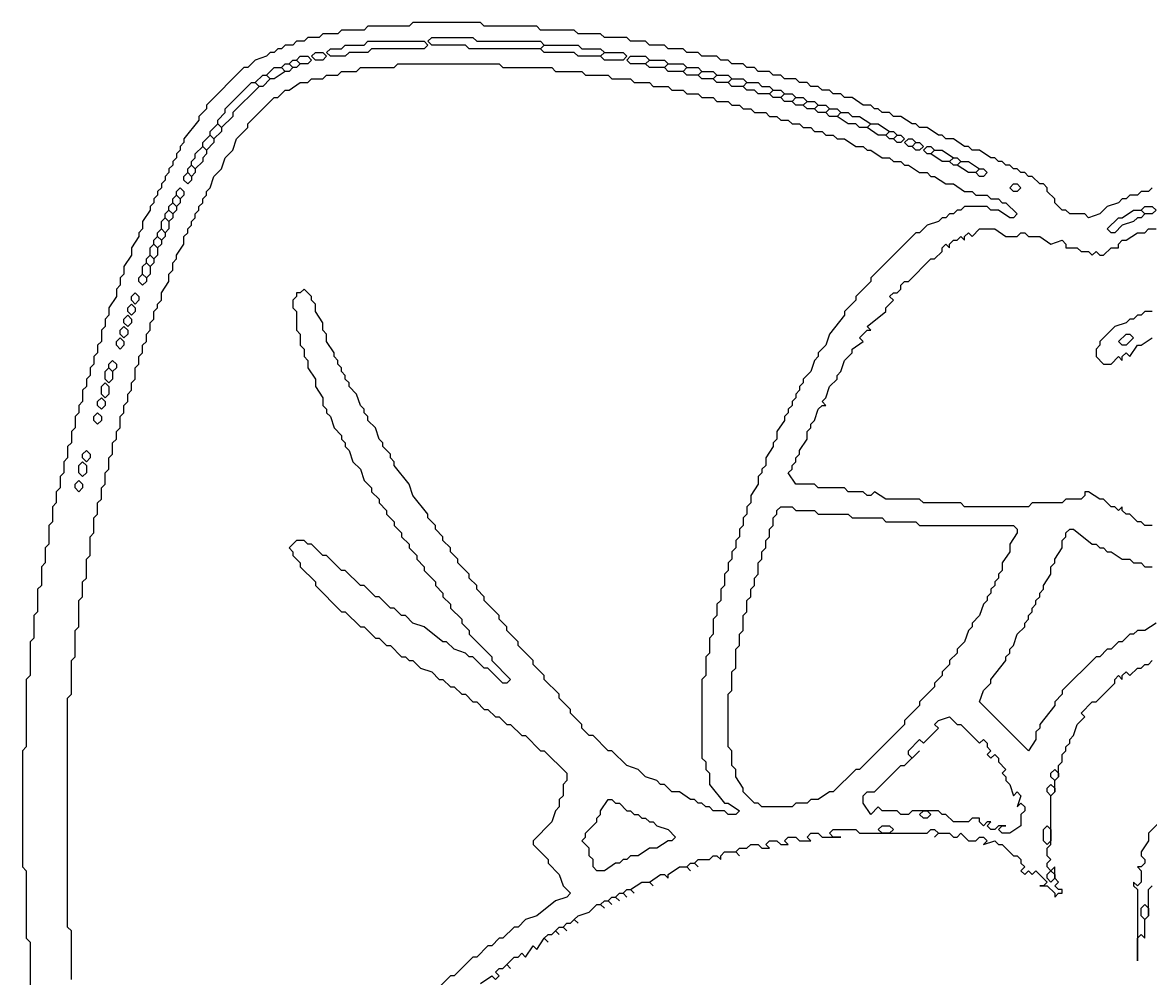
# Model space of a CAD drawing. Header units: millimetres. Extents: x 2 to 58.7, y 4.2 to 84.
# Drawn here: x 18.79 to 37, y 68.56 to 84 of the extents above; entities that cross this region are included whole.
import ezdxf

# ---------------------------------------------------------------- set-up
doc = ezdxf.new("R2010")
doc.units = ezdxf.units.MM
doc.layers.add('RAISED_METAL', color=7, linetype='Continuous')

msp = doc.modelspace()

# ---------------------------------------------------------------- linework, layer by layer
at = {"layer": 'RAISED_METAL'}
for points in [[(37.026, 81.333), (36.965, 81.273), (36.844, 81.273), (36.784, 81.212), (36.662, 81.212), (36.602, 81.152), (36.541, 81.152), (36.481, 81.091), (36.299, 81.03), (36.178, 80.909), (35.996, 80.848), (35.935, 80.909), (35.693, 80.909), (35.632, 80.97), (35.572, 80.97), (35.45, 81.091), (35.45, 81.152), (35.329, 81.273), (35.329, 81.333), (35.269, 81.394), (35.208, 81.394), (35.087, 81.515), (35.026, 81.515), (34.966, 81.576), (34.905, 81.576), (34.844, 81.636), (34.784, 81.636), (34.723, 81.697), (34.663, 81.697), (34.602, 81.758), (34.541, 81.758), (34.481, 81.818), (34.42, 81.818), (34.238, 81.939), (34.117, 81.939), (34.057, 82), (33.996, 82), (33.814, 82.121), (33.693, 82.121), (33.632, 82.182), (33.572, 82.182), (33.39, 82.303), (33.269, 82.303), (33.208, 82.364), (33.148, 82.364), (32.966, 82.485), (32.845, 82.485), (32.784, 82.545), (32.663, 82.545), (32.602, 82.606), (32.542, 82.606), (32.481, 82.667), (32.36, 82.667), (32.178, 82.788), (32.057, 82.788), (31.996, 82.848), (31.875, 82.848), (31.814, 82.909), (31.693, 82.909), (31.633, 82.97), (31.511, 82.97), (31.451, 83.03), (31.33, 83.03), (31.269, 83.091), (31.087, 83.091), (31.027, 83.152), (30.906, 83.152), (30.845, 83.212), (30.663, 83.212), (30.603, 83.273), (30.481, 83.273), (30.421, 83.333), (30.239, 83.333), (30.178, 83.394), (30.057, 83.394), (29.997, 83.455), (29.754, 83.455), (29.694, 83.515), (29.512, 83.515), (29.451, 83.576), (29.209, 83.576), (29.148, 83.636), (28.906, 83.636), (28.845, 83.697), (28.603, 83.697), (28.542, 83.758), (28.179, 83.758), (28.118, 83.818), (27.754, 83.818), (27.694, 83.879), (27.148, 83.879), (27.088, 83.939), (26.239, 83.939), (26.179, 84), (25.088, 84), (25.027, 83.939), (24.361, 83.939), (24.3, 83.879), (23.937, 83.879), (23.876, 83.818), (23.634, 83.818), (23.573, 83.758), (23.391, 83.758), (23.331, 83.697), (23.21, 83.697), (23.149, 83.636), (23.028, 83.636), (22.967, 83.576), (22.907, 83.576), (22.846, 83.515), (22.785, 83.515), (22.725, 83.455), (22.543, 83.394), (22.422, 83.273), (22.361, 83.273), (21.755, 82.667), (21.755, 82.606), (21.634, 82.485), (21.634, 82.424), (21.392, 82.121), (21.392, 82.061), (21.331, 82), (21.331, 81.939), (21.27, 81.879), (21.27, 81.818), (21.21, 81.758), (21.21, 81.697), (21.149, 81.636), (21.149, 81.576), (21.089, 81.515), (21.089, 81.455), (21.028, 81.394), (21.028, 81.333), (20.967, 81.273), (20.967, 81.212), (20.907, 81.152), (20.907, 81.091), (20.846, 81.03), (20.846, 80.97), (20.725, 80.788), (20.725, 80.667), (20.664, 80.606), (20.664, 80.545), (20.543, 80.364), (20.543, 80.242), (20.422, 80.061), (20.422, 79.939), (20.361, 79.879), (20.361, 79.758), (20.301, 79.697), (20.301, 79.576), (20.18, 79.394), (20.18, 79.273), (20.119, 79.212), (20.119, 79.091), (20.058, 79.03), (20.058, 78.848), (19.998, 78.788), (19.998, 78.667), (19.937, 78.606), (19.937, 78.485), (19.877, 78.424), (19.877, 78.303), (19.816, 78.242), (19.816, 78.121), (19.755, 78.061), (19.755, 77.879), (19.695, 77.818), (19.695, 77.697), (19.634, 77.636), (19.634, 77.455), (19.574, 77.394), (19.574, 77.212), (19.513, 77.152), (19.513, 76.97), (19.452, 76.909), (19.452, 76.727), (19.392, 76.667), (19.392, 76.485), (19.331, 76.424), (19.331, 76.242), (19.271, 76.182), (19.271, 75.939), (19.21, 75.879), (19.21, 75.576), (19.149, 75.515), (19.149, 75.273), (19.089, 75.212), (19.089, 74.909), (19.028, 74.848), (19.028, 74.485), (18.968, 74.424), (18.968, 74.061), (18.907, 74), (18.907, 73.455), (18.846, 73.394), (18.846, 72.303), (18.786, 72.242), (18.786, 70.364), (18.846, 70.303), (18.846, 69.212), (18.907, 69.152), (18.907, 68.364)], [(19.574, 68.545), (19.574, 69.333), (19.513, 69.394), (19.513, 73.091), (19.574, 73.152), (19.574, 73.697), (19.634, 73.758), (19.634, 74.182), (19.695, 74.242), (19.695, 74.667), (19.755, 74.727), (19.755, 74.97), (19.816, 75.03), (19.816, 75.333), (19.877, 75.394), (19.877, 75.697), (19.937, 75.758), (19.937, 76), (19.998, 76.061), (19.998, 76.242), (20.058, 76.303), (20.058, 76.485), (20.119, 76.545), (20.119, 76.727), (20.18, 76.788), (20.18, 76.97), (20.24, 77.03), (20.24, 77.212), (20.301, 77.273), (20.301, 77.394), (20.361, 77.455), (20.361, 77.636), (20.422, 77.697), (20.422, 77.818), (20.483, 77.879), (20.483, 78), (20.543, 78.061), (20.543, 78.182), (20.604, 78.242), (20.604, 78.424), (20.664, 78.485), (20.664, 78.606), (20.725, 78.667), (20.725, 78.788), (20.786, 78.848), (20.786, 78.97), (20.846, 79.03), (20.846, 79.152), (20.907, 79.212), (20.907, 79.333), (20.967, 79.394), (20.967, 79.455), (21.028, 79.515), (21.028, 79.636), (21.149, 79.818), (21.149, 79.939), (21.21, 80), (21.21, 80.121), (21.27, 80.182), (21.27, 80.242), (21.392, 80.424), (21.392, 80.545), (21.452, 80.606), (21.452, 80.667), (21.513, 80.727), (21.513, 80.788), (21.573, 80.848), (21.573, 80.909), (21.634, 80.97), (21.634, 81.03), (21.695, 81.091), (21.695, 81.152), (21.755, 81.212), (21.755, 81.273), (21.816, 81.333), (21.876, 81.515), (21.998, 81.636), (22.058, 81.818), (22.179, 81.939), (22.24, 82.121), (22.422, 82.303), (22.422, 82.364), (22.846, 82.788), (22.907, 82.788), (23.028, 82.909), (23.088, 82.909), (23.27, 83.03), (23.391, 83.03), (23.452, 83.091), (23.634, 83.091), (23.694, 83.152), (23.876, 83.152), (23.937, 83.212), (24.179, 83.212), (24.24, 83.273), (24.785, 83.273), (24.846, 83.333), (26.482, 83.333), (26.542, 83.273), (27.33, 83.273), (27.391, 83.212), (27.815, 83.212), (27.876, 83.152), (28.239, 83.152), (28.3, 83.091), (28.603, 83.091), (28.663, 83.03), (28.906, 83.03), (28.966, 82.97), (29.209, 82.97), (29.269, 82.909), (29.451, 82.909), (29.512, 82.848), (29.694, 82.848), (29.754, 82.788), (29.936, 82.788), (29.997, 82.727), (30.178, 82.727), (30.239, 82.667), (30.36, 82.667), (30.421, 82.606), (30.542, 82.606), (30.603, 82.545), (30.784, 82.545), (30.845, 82.485), (30.966, 82.485), (31.027, 82.424), (31.148, 82.424), (31.209, 82.364), (31.33, 82.364), (31.39, 82.303), (31.511, 82.303), (31.572, 82.242), (31.693, 82.242), (31.754, 82.182), (31.875, 82.182), (31.936, 82.121), (32.057, 82.121), (32.239, 82), (32.36, 82), (32.42, 81.939), (32.481, 81.939), (32.663, 81.818), (32.784, 81.818), (32.845, 81.758), (32.966, 81.758), (33.026, 81.697), (33.087, 81.697), (33.269, 81.576), (33.39, 81.576), (33.451, 81.515), (33.511, 81.515), (33.693, 81.394), (33.814, 81.394), (33.996, 81.273), (34.117, 81.273), (34.178, 81.212), (34.36, 81.212), (34.42, 81.152), (34.541, 81.152), (34.602, 81.091), (34.663, 81.091), (34.844, 80.909), (34.784, 80.848), (34.723, 80.848), (34.541, 80.97), (34.42, 80.97), (34.36, 81.03), (33.996, 81.03), (33.935, 80.97), (33.875, 80.97), (33.814, 80.909), (33.754, 80.909), (33.693, 80.848), (33.632, 80.848), (33.572, 80.788), (33.39, 80.727), (33.269, 80.606), (33.208, 80.606), (32.481, 79.879), (32.481, 79.818), (32.239, 79.576), (32.239, 79.515), (32.057, 79.333), (32.057, 79.273), (31.814, 78.97), (31.754, 78.788), (31.633, 78.667), (31.633, 78.606), (31.572, 78.545), (31.511, 78.364), (31.39, 78.242), (31.39, 78.182), (31.33, 78.121), (31.33, 78.061), (31.269, 78), (31.269, 77.939), (31.209, 77.879), (31.209, 77.818), (31.148, 77.758), (31.148, 77.697), (31.087, 77.636), (31.087, 77.576), (30.966, 77.394), (30.966, 77.273), (30.906, 77.212), (30.906, 77.152), (30.784, 76.97), (30.784, 76.848), (30.724, 76.788), (30.724, 76.727), (30.663, 76.667), (30.663, 76.545), (30.542, 76.364), (30.542, 76.242), (30.481, 76.182), (30.481, 76.061), (30.421, 76), (30.421, 75.879), (30.36, 75.818), (30.36, 75.697), (30.3, 75.636), (30.3, 75.515), (30.239, 75.455), (30.239, 75.333), (30.178, 75.273), (30.178, 75.152), (30.118, 75.091), (30.118, 74.909), (30.057, 74.848), (30.057, 74.667), (29.997, 74.606), (29.997, 74.424), (29.936, 74.364), (29.936, 74.121), (29.875, 74.061), (29.875, 73.818), (29.815, 73.758), (29.815, 73.455), (29.754, 73.394), (29.754, 72.121), (29.815, 72.061), (29.815, 71.939), (29.875, 71.879), (29.875, 71.697), (30.118, 71.394), (30.178, 71.394), (30.36, 71.273), (30.3, 71.212), (30.178, 71.212), (30.118, 71.273), (29.936, 71.273), (29.875, 71.333), (29.815, 71.333), (29.754, 71.394), (29.694, 71.394), (29.633, 71.455), (29.572, 71.455), (29.391, 71.576), (29.269, 71.576), (29.148, 71.697), (29.088, 71.697), (29.027, 71.758), (28.845, 71.818), (28.724, 71.939), (28.542, 72), (28.3, 72.242), (28.239, 72.242), (27.997, 72.485), (27.936, 72.485), (27.815, 72.606), (27.815, 72.667), (27.633, 72.848), (27.633, 72.909), (27.451, 73.091), (27.451, 73.152), (27.209, 73.394), (27.209, 73.455), (27.027, 73.636), (27.027, 73.697), (26.785, 73.939), (26.785, 74), (26.603, 74.182), (26.603, 74.242), (26.482, 74.364), (26.482, 74.424), (26.239, 74.667), (26.239, 74.727), (26.118, 74.848), (26.118, 74.909), (25.997, 75.03), (25.997, 75.091), (25.815, 75.273), (25.815, 75.333), (25.694, 75.455), (25.694, 75.515), (25.573, 75.636), (25.573, 75.697), (25.452, 75.818), (25.452, 75.879), (25.33, 76), (25.33, 76.061), (25.088, 76.364), (25.027, 76.545), (24.785, 76.848), (24.785, 76.909), (24.724, 76.97), (24.724, 77.03), (24.603, 77.152), (24.603, 77.212), (24.543, 77.273), (24.482, 77.455), (24.361, 77.576), (24.361, 77.636), (24.3, 77.697), (24.3, 77.758), (24.24, 77.818), (24.179, 78), (24.058, 78.121), (24.058, 78.182), (23.997, 78.242), (23.997, 78.303), (23.937, 78.364), (23.937, 78.424), (23.876, 78.485), (23.876, 78.545), (23.816, 78.606), (23.816, 78.667), (23.694, 78.848), (23.694, 78.97), (23.634, 79.03), (23.634, 79.152), (23.513, 79.333), (23.513, 79.455), (23.452, 79.515), (23.452, 79.576), (23.331, 79.697), (23.27, 79.636), (23.21, 79.636), (23.21, 79.576), (23.149, 79.515), (23.149, 79.394), (23.21, 79.333), (23.21, 79.03), (23.27, 78.97), (23.27, 78.788), (23.331, 78.727), (23.331, 78.606), (23.391, 78.545), (23.391, 78.424), (23.513, 78.242), (23.513, 78.121), (23.634, 77.939), (23.634, 77.818), (23.694, 77.758), (23.694, 77.697), (23.755, 77.636), (23.816, 77.455), (23.937, 77.333), (23.937, 77.273), (23.997, 77.212), (23.997, 77.152), (24.058, 77.091), (24.119, 76.909), (24.24, 76.788), (24.3, 76.606), (24.421, 76.485), (24.421, 76.424), (24.543, 76.303), (24.543, 76.242), (24.664, 76.121), (24.664, 76.061), (24.785, 75.939), (24.785, 75.879), (24.906, 75.758), (24.906, 75.697), (25.027, 75.576), (25.027, 75.515), (25.149, 75.394), (25.149, 75.333), (25.27, 75.212), (25.27, 75.152), (25.452, 74.97), (25.452, 74.909), (25.573, 74.788), (25.573, 74.727), (25.694, 74.606), (25.694, 74.545), (25.876, 74.364), (25.876, 74.303), (25.997, 74.182), (25.997, 74.121), (26.361, 73.758), (26.361, 73.697), (26.664, 73.394), (26.603, 73.333), (26.542, 73.333), (26.3, 73.576), (26.239, 73.576), (26.058, 73.758), (25.997, 73.758), (25.936, 73.818), (25.755, 73.879), (25.633, 74), (25.573, 74), (25.27, 74.242), (25.088, 74.303), (24.967, 74.424), (24.906, 74.424), (24.785, 74.545), (24.724, 74.545), (24.543, 74.727), (24.482, 74.727), (24.3, 74.909), (24.24, 74.909), (23.997, 75.152), (23.937, 75.152), (23.694, 75.394), (23.634, 75.394), (23.452, 75.576), (23.391, 75.576), (23.331, 75.636), (23.21, 75.636), (23.088, 75.515), (23.149, 75.455), (23.149, 75.394), (23.27, 75.273), (23.27, 75.212), (23.513, 74.97), (23.513, 74.909), (23.937, 74.485), (23.997, 74.485), (24.24, 74.242), (24.3, 74.242), (24.482, 74.061), (24.543, 74.061), (24.664, 73.939), (24.724, 73.939), (24.906, 73.758), (24.967, 73.758), (25.027, 73.697), (25.088, 73.697), (25.209, 73.576), (25.391, 73.515), (25.512, 73.394), (25.573, 73.394), (25.694, 73.273), (25.755, 73.273), (25.876, 73.152), (25.936, 73.152), (26.058, 73.03), (26.118, 73.03), (26.239, 72.909), (26.3, 72.909), (26.421, 72.788), (26.482, 72.788), (26.603, 72.667), (26.664, 72.667), (26.845, 72.485), (26.906, 72.485), (27.148, 72.242), (27.209, 72.242), (27.573, 71.879), (27.573, 71.758), (27.512, 71.697), (27.512, 71.515), (27.451, 71.455), (27.451, 71.333), (27.391, 71.273), (27.33, 71.091), (27.027, 70.788), (27.027, 70.727), (27.27, 70.485), (27.27, 70.424), (27.451, 70.242), (27.512, 70.061), (27.633, 69.939), (27.573, 69.879), (27.391, 69.818), (27.088, 69.576), (26.906, 69.515), (26.785, 69.394), (26.724, 69.394), (26.542, 69.212), (26.482, 69.212), (26.361, 69.091), (26.3, 69.091), (26.118, 68.909), (26.058, 68.909), (25.755, 68.606), (25.694, 68.606), (25.33, 68.242)], [(37.026, 75.879), (36.905, 75.879), (36.844, 75.939), (36.784, 75.939), (36.662, 76.061), (36.602, 76.061), (36.541, 76.121), (36.541, 76.182), (36.481, 76.121), (36.42, 76.182), (36.359, 76.182), (36.238, 76.303), (36.178, 76.303), (35.996, 76.424), (35.935, 76.424), (35.935, 76.364), (35.875, 76.303), (35.632, 76.303), (35.572, 76.242), (35.087, 76.242), (35.026, 76.182), (33.996, 76.182), (33.935, 76.242), (33.329, 76.242), (33.269, 76.303), (32.723, 76.303), (32.542, 76.424), (32.481, 76.364), (32.42, 76.364), (32.36, 76.424), (32.117, 76.424), (32.057, 76.485), (31.633, 76.485), (31.572, 76.545), (31.269, 76.545), (31.148, 76.727), (31.209, 76.788), (31.209, 76.848), (31.269, 76.909), (31.269, 76.97), (31.33, 77.03), (31.33, 77.091), (31.451, 77.273), (31.451, 77.394), (31.511, 77.455), (31.511, 77.515), (31.572, 77.576), (31.633, 77.758), (31.693, 77.818), (31.754, 77.818), (31.693, 77.879), (31.754, 77.939), (31.814, 78.121), (31.936, 78.242), (31.936, 78.303), (31.996, 78.364), (32.057, 78.545), (32.178, 78.667), (32.178, 78.727), (32.36, 78.848), (32.299, 78.909), (32.42, 79.03), (32.481, 79.03), (32.42, 79.091), (32.723, 79.333), (32.723, 79.394), (32.845, 79.515), (32.784, 79.576), (32.845, 79.636), (32.905, 79.636), (32.966, 79.697), (32.966, 79.758), (33.026, 79.818), (33.087, 79.818), (33.451, 80.182), (33.511, 80.182), (33.632, 80.303), (33.632, 80.364), (33.693, 80.424), (33.754, 80.364), (33.754, 80.424), (33.814, 80.485), (33.875, 80.485), (33.935, 80.545), (33.996, 80.485), (33.996, 80.545), (34.057, 80.606), (34.117, 80.545), (34.238, 80.667), (34.481, 80.667), (34.663, 80.545), (34.844, 80.545), (34.905, 80.606), (34.966, 80.606), (35.026, 80.545), (35.208, 80.545), (35.39, 80.424), (35.572, 80.485), (35.632, 80.424), (35.632, 80.364), (35.814, 80.364), (35.875, 80.303), (35.996, 80.303), (36.056, 80.242), (36.117, 80.303), (36.178, 80.242), (36.238, 80.242), (36.359, 80.364), (36.481, 80.364), (36.481, 80.424), (36.541, 80.485), (36.602, 80.485), (36.784, 80.606), (36.905, 80.606), (36.965, 80.667), (37.087, 80.667)], [(37.026, 79.333), (36.905, 79.333), (36.844, 79.273), (36.784, 79.273), (36.723, 79.212), (36.662, 79.212), (36.602, 79.152), (36.42, 79.091), (36.178, 78.848), (36.178, 78.788), (36.117, 78.727), (36.117, 78.606), (36.238, 78.485), (36.359, 78.485), (36.481, 78.606), (36.541, 78.545), (36.541, 78.606), (36.602, 78.667), (36.662, 78.606), (36.784, 78.788), (36.844, 78.788), (37.026, 78.909)], [(37.087, 74.303), (36.905, 74.182), (36.784, 74.182), (36.723, 74.121), (36.662, 74.121), (36.541, 74), (36.481, 74), (36.359, 73.879), (36.299, 73.879), (36.178, 73.758), (36.117, 73.758), (35.572, 73.212), (35.572, 73.152), (35.45, 73.03), (35.45, 72.97), (35.208, 72.667), (35.208, 72.606), (35.147, 72.545), (35.147, 72.424), (35.026, 72.242), (34.238, 73.03), (34.299, 73.212), (34.42, 73.333), (34.42, 73.394), (34.663, 73.697), (34.663, 73.758), (34.723, 73.818), (34.723, 73.879), (34.784, 73.939), (34.844, 74.121), (34.966, 74.242), (34.966, 74.303), (35.026, 74.364), (35.026, 74.424), (35.087, 74.485), (35.087, 74.545), (35.147, 74.606), (35.147, 74.667), (35.208, 74.727), (35.208, 74.788), (35.269, 74.848), (35.269, 74.909), (35.39, 75.091), (35.39, 75.212), (35.45, 75.273), (35.45, 75.333), (35.572, 75.515), (35.572, 75.636), (35.632, 75.697), (35.632, 75.758), (35.693, 75.818), (35.753, 75.818), (36.056, 75.576), (36.117, 75.576), (36.178, 75.515), (36.238, 75.515), (36.299, 75.455), (36.359, 75.455), (36.541, 75.333), (36.662, 75.333), (36.723, 75.273), (36.844, 75.273), (36.905, 75.212), (37.026, 75.212)], [(26.179, 68.485), (26.361, 68.606), (26.421, 68.545), (26.482, 68.606), (26.421, 68.667), (26.482, 68.727), (26.542, 68.727), (26.603, 68.788), (26.664, 68.727), (26.603, 68.788), (26.724, 68.909), (26.785, 68.909), (26.845, 68.97), (26.906, 68.909), (27.027, 69.091), (27.088, 69.03), (27.209, 69.212), (27.27, 69.152), (27.209, 69.212), (27.27, 69.273), (27.33, 69.273), (27.391, 69.333), (27.451, 69.273), (27.391, 69.333), (27.451, 69.394), (27.512, 69.394), (27.573, 69.333), (27.512, 69.394), (27.573, 69.455), (27.633, 69.455), (27.694, 69.515), (27.754, 69.455), (27.694, 69.515), (27.754, 69.576), (27.936, 69.636), (28.057, 69.758), (28.118, 69.758), (28.179, 69.697), (28.118, 69.758), (28.179, 69.818), (28.239, 69.818), (28.3, 69.758), (28.239, 69.818), (28.3, 69.879), (28.36, 69.879), (28.421, 69.818), (28.36, 69.879), (28.421, 69.939), (28.482, 69.939), (28.542, 69.879), (28.482, 69.939), (28.542, 70), (28.603, 70), (28.663, 69.939), (28.603, 70), (28.785, 70.121), (28.906, 70.121), (28.966, 70.061), (28.906, 70.121), (29.088, 70.242), (29.148, 70.242), (29.209, 70.182), (29.209, 70.242), (29.391, 70.364), (29.512, 70.364), (29.572, 70.303), (29.512, 70.364), (29.572, 70.424), (29.633, 70.424), (29.694, 70.364), (29.633, 70.424), (29.694, 70.485), (29.875, 70.485), (29.936, 70.545), (29.997, 70.545), (30.057, 70.485), (30.057, 70.545), (30.118, 70.606), (30.3, 70.606), (30.36, 70.545), (30.3, 70.606), (30.36, 70.667), (30.481, 70.667), (30.542, 70.727), (30.663, 70.727), (30.724, 70.667), (30.845, 70.667), (30.784, 70.727), (30.845, 70.788), (30.966, 70.788), (31.027, 70.727), (31.148, 70.727), (31.087, 70.788), (31.148, 70.848), (31.269, 70.848), (31.33, 70.788), (31.511, 70.788), (31.451, 70.848), (31.511, 70.909), (31.633, 70.909), (31.693, 70.848), (31.996, 70.848), (31.875, 70.848), (31.814, 70.909), (31.875, 70.97), (32.239, 70.97), (32.299, 70.909), (33.39, 70.909), (33.451, 70.97), (33.511, 70.97), (33.572, 70.909), (33.511, 70.848), (33.572, 70.909), (33.754, 70.909), (33.814, 70.848), (33.875, 70.848), (33.935, 70.909), (34.057, 70.788), (34.178, 70.788), (34.238, 70.848), (34.299, 70.848), (34.36, 70.788), (34.299, 70.727), (34.481, 70.788), (34.541, 70.727), (34.602, 70.727), (34.784, 70.545), (34.844, 70.545), (34.905, 70.485), (34.905, 70.424), (34.966, 70.364), (34.905, 70.303), (34.966, 70.242), (35.026, 70.303), (35.087, 70.242), (35.147, 70.303), (35.329, 70.121), (35.269, 70.061), (35.208, 70.061), (35.329, 70.061), (35.45, 69.939), (35.45, 69.879), (35.511, 69.939), (35.572, 69.939), (35.572, 70), (35.511, 70), (35.45, 70.061), (35.511, 70.121), (35.45, 70.182), (35.45, 70.364), (35.39, 70.303), (35.329, 70.364), (35.329, 70.424), (35.39, 70.485), (35.329, 70.545), (35.329, 70.667), (35.39, 70.727), (35.39, 71.515), (35.45, 71.576), (35.45, 71.758), (35.511, 71.818), (35.511, 72), (35.572, 72.061), (35.572, 72.182), (35.632, 72.242), (35.632, 72.303), (35.693, 72.364), (35.693, 72.424), (35.753, 72.485), (35.814, 72.667), (35.935, 72.788), (35.875, 72.848), (36.056, 73.03), (36.117, 73.03), (36.42, 73.333), (36.42, 73.394), (36.481, 73.455), (36.541, 73.394), (36.541, 73.455), (36.602, 73.515), (36.662, 73.455), (36.784, 73.576), (36.844, 73.576), (36.905, 73.636), (36.965, 73.636), (37.026, 73.697)], [(37.147, 71.091), (36.965, 70.909), (36.965, 70.788), (36.844, 70.606), (36.844, 70.545), (36.905, 70.485), (36.905, 70.424), (36.844, 70.364), (36.784, 70.364), (36.844, 70.303), (36.844, 70.121), (36.784, 70.061), (36.723, 70.121), (36.723, 70.061), (36.784, 70), (36.784, 68.848), (36.784, 69.212), (36.844, 69.273), (36.905, 69.212), (36.905, 69.515), (36.965, 69.576), (36.965, 70), (37.026, 70.061)]]:
    msp.add_lwpolyline(points, dxfattribs=at)
for points in [[(23.694, 83.515), (23.755, 83.576), (23.937, 83.576), (23.997, 83.636), (24.3, 83.636), (24.361, 83.697), (25.27, 83.697), (25.33, 83.636), (25.27, 83.576), (24.421, 83.576), (24.361, 83.515), (24.058, 83.515), (23.997, 83.455), (23.755, 83.455)], [(25.33, 83.697), (25.391, 83.758), (26.058, 83.758), (26.118, 83.697), (27.148, 83.697), (27.209, 83.636), (27.148, 83.576), (25.997, 83.576), (25.936, 83.636), (25.391, 83.636)], [(27.148, 83.576), (27.209, 83.636), (27.754, 83.636), (27.815, 83.576), (28.118, 83.576), (28.179, 83.515), (28.118, 83.455), (27.754, 83.455), (27.694, 83.515), (27.209, 83.515)], [(23.21, 83.394), (23.27, 83.455), (23.391, 83.455), (23.452, 83.394), (23.391, 83.333), (23.27, 83.333)], [(23.452, 83.455), (23.513, 83.515), (23.634, 83.515), (23.694, 83.455), (23.634, 83.394), (23.513, 83.394)], [(28.118, 83.455), (28.179, 83.515), (28.482, 83.515), (28.542, 83.455), (28.482, 83.394), (28.179, 83.394)], [(28.542, 83.394), (28.603, 83.455), (28.845, 83.455), (28.906, 83.394), (28.845, 83.333), (28.603, 83.333)], [(22.725, 83.152), (22.846, 83.273), (22.967, 83.273), (23.028, 83.212), (22.846, 83.091), (22.785, 83.091)], [(22.967, 83.273), (23.028, 83.333), (23.088, 83.333), (23.149, 83.273), (23.088, 83.212), (23.028, 83.212)], [(23.088, 83.333), (23.149, 83.394), (23.21, 83.394), (23.27, 83.333), (23.21, 83.273), (23.149, 83.273)], [(28.845, 83.333), (28.906, 83.394), (29.148, 83.394), (29.209, 83.333), (29.148, 83.273), (28.906, 83.273)], [(29.148, 83.273), (29.209, 83.333), (29.451, 83.333), (29.512, 83.273), (29.451, 83.212), (29.209, 83.212)], [(29.451, 83.212), (29.512, 83.273), (29.694, 83.273), (29.754, 83.212), (29.694, 83.152), (29.512, 83.152)], [(22.543, 83.03), (22.664, 83.152), (22.725, 83.152), (22.785, 83.091), (22.664, 82.97), (22.604, 82.97)], [(29.694, 83.152), (29.754, 83.212), (29.936, 83.212), (29.997, 83.152), (29.936, 83.091), (29.754, 83.091)], [(29.936, 83.091), (29.997, 83.152), (30.178, 83.152), (30.239, 83.091), (30.178, 83.03), (29.997, 83.03)], [(30.178, 83.03), (30.239, 83.091), (30.421, 83.091), (30.481, 83.03), (30.421, 82.97), (30.239, 82.97)], [(22.543, 83.03), (22.604, 82.97), (22.179, 82.545), (22.179, 82.485), (21.998, 82.303), (21.937, 82.364), (21.937, 82.424), (22.058, 82.545), (22.058, 82.606), (22.482, 83.03)], [(30.421, 82.97), (30.481, 83.03), (30.663, 83.03), (30.724, 82.97), (30.845, 82.97), (30.906, 82.909), (30.845, 82.848), (30.663, 82.848), (30.603, 82.909), (30.481, 82.909)], [(30.845, 82.848), (30.906, 82.909), (31.027, 82.909), (31.087, 82.848), (31.027, 82.788), (30.906, 82.788)], [(31.027, 82.788), (31.087, 82.848), (31.209, 82.848), (31.269, 82.788), (31.209, 82.727), (31.087, 82.727)], [(31.209, 82.727), (31.269, 82.788), (31.39, 82.788), (31.451, 82.727), (31.39, 82.667), (31.269, 82.667)], [(31.39, 82.667), (31.451, 82.727), (31.572, 82.727), (31.633, 82.667), (31.572, 82.606), (31.451, 82.606)], [(31.572, 82.606), (31.633, 82.667), (31.754, 82.667), (31.814, 82.606), (31.754, 82.545), (31.633, 82.545)], [(31.754, 82.545), (31.814, 82.606), (31.936, 82.606), (31.996, 82.545), (31.936, 82.485), (31.814, 82.485)], [(31.936, 82.485), (31.996, 82.545), (32.117, 82.545), (32.178, 82.485), (32.299, 82.485), (32.481, 82.364), (32.42, 82.303), (32.299, 82.303), (32.239, 82.364), (32.117, 82.364)], [(21.937, 82.364), (21.998, 82.303), (21.998, 82.242), (21.876, 82.121), (21.816, 82.182), (21.816, 82.242)], [(32.42, 82.303), (32.481, 82.364), (32.602, 82.364), (32.784, 82.242), (32.723, 82.182), (32.602, 82.182)], [(21.816, 82.182), (21.876, 82.121), (21.876, 82.061), (21.755, 81.939), (21.695, 82), (21.695, 82.061)], [(32.723, 82.182), (32.784, 82.242), (32.845, 82.242), (32.905, 82.182), (32.845, 82.121), (32.784, 82.121)], [(32.845, 82.121), (32.905, 82.182), (32.966, 82.182), (33.026, 82.121), (32.966, 82.061), (32.905, 82.061)], [(21.695, 82), (21.755, 81.939), (21.755, 81.879), (21.695, 81.818), (21.695, 81.758), (21.573, 81.636), (21.513, 81.697), (21.513, 81.758), (21.573, 81.818), (21.573, 81.879)], [(33.026, 82.061), (33.087, 82.121), (33.148, 82.121), (33.208, 82.061), (33.148, 82), (33.087, 82)], [(33.148, 82), (33.208, 82.061), (33.269, 82.061), (33.329, 82), (33.269, 81.939), (33.208, 81.939)], [(33.329, 81.939), (33.39, 82), (33.451, 82), (33.511, 81.939), (33.451, 81.879), (33.39, 81.879)], [(33.451, 81.879), (33.511, 81.939), (33.632, 81.939), (33.814, 81.818), (33.754, 81.758), (33.632, 81.758)], [(33.754, 81.758), (33.814, 81.818), (33.875, 81.818), (33.935, 81.758), (33.875, 81.697), (33.814, 81.697)], [(21.452, 81.636), (21.513, 81.697), (21.573, 81.636), (21.573, 81.576), (21.513, 81.515), (21.452, 81.576)], [(33.875, 81.697), (33.935, 81.758), (34.057, 81.758), (34.238, 81.636), (34.178, 81.576), (34.057, 81.576)], [(34.178, 81.576), (34.238, 81.636), (34.299, 81.636), (34.36, 81.576), (34.299, 81.515), (34.238, 81.515)], [(21.392, 81.515), (21.452, 81.576), (21.513, 81.515), (21.513, 81.455), (21.452, 81.394), (21.392, 81.455)], [(21.27, 81.273), (21.331, 81.333), (21.392, 81.273), (21.392, 81.212), (21.331, 81.152), (21.27, 81.212)], [(34.723, 81.333), (34.784, 81.394), (34.844, 81.394), (34.905, 81.333), (34.844, 81.273), (34.784, 81.273)], [(21.149, 81.03), (21.21, 81.091), (21.27, 81.03), (21.27, 80.97), (21.21, 80.909), (21.149, 80.97)], [(21.21, 81.152), (21.27, 81.212), (21.331, 81.152), (21.331, 81.091), (21.27, 81.03), (21.21, 81.091)], [(21.089, 80.909), (21.149, 80.97), (21.21, 80.909), (21.21, 80.848), (21.149, 80.788), (21.089, 80.848)], [(36.905, 80.909), (36.844, 80.848), (36.784, 80.848), (36.723, 80.788), (36.541, 80.727), (36.42, 80.606), (36.359, 80.606), (36.299, 80.667), (36.481, 80.848), (36.541, 80.848), (36.723, 80.97), (36.844, 80.97)], [(36.844, 80.97), (36.905, 81.03), (37.026, 81.03), (37.087, 80.97), (37.026, 80.909), (36.905, 80.909)], [(21.089, 80.848), (21.149, 80.788), (21.149, 80.667), (21.089, 80.606), (21.028, 80.667), (21.028, 80.788)], [(20.907, 80.485), (20.967, 80.545), (21.028, 80.485), (21.028, 80.424), (20.967, 80.364), (20.907, 80.424)], [(20.967, 80.606), (21.028, 80.667), (21.089, 80.606), (21.089, 80.545), (21.028, 80.485), (20.967, 80.545)], [(20.907, 80.424), (20.967, 80.364), (20.967, 80.242), (20.907, 80.182), (20.846, 80.242), (20.846, 80.364)], [(20.786, 80.182), (20.846, 80.242), (20.907, 80.182), (20.907, 80.121), (20.846, 80.061), (20.786, 80.121)], [(20.786, 80.121), (20.846, 80.061), (20.846, 79.939), (20.786, 79.879), (20.725, 79.939), (20.725, 80.061)], [(20.664, 79.879), (20.725, 79.939), (20.786, 79.879), (20.786, 79.818), (20.725, 79.758), (20.664, 79.818)], [(20.543, 79.576), (20.604, 79.636), (20.664, 79.576), (20.664, 79.515), (20.604, 79.455), (20.543, 79.515)], [(20.483, 79.394), (20.543, 79.455), (20.604, 79.394), (20.604, 79.333), (20.543, 79.273), (20.483, 79.333)], [(20.422, 79.212), (20.483, 79.273), (20.543, 79.212), (20.543, 79.152), (20.483, 79.091), (20.422, 79.152)], [(20.361, 79.03), (20.422, 79.091), (20.483, 79.03), (20.483, 78.97), (20.422, 78.909), (20.361, 78.97)], [(20.301, 78.848), (20.361, 78.909), (20.422, 78.848), (20.422, 78.788), (20.361, 78.727), (20.301, 78.788)], [(36.481, 78.848), (36.602, 78.97), (36.662, 78.97), (36.723, 78.909), (36.602, 78.788), (36.541, 78.788)], [(20.18, 78.485), (20.24, 78.545), (20.301, 78.485), (20.301, 78.424), (20.24, 78.364), (20.18, 78.424)], [(20.18, 78.424), (20.24, 78.364), (20.24, 78.242), (20.18, 78.182), (20.119, 78.242), (20.119, 78.364)], [(20.119, 78.182), (20.18, 78.121), (20.18, 78), (20.119, 77.939), (20.058, 78), (20.058, 78.121)], [(19.998, 77.879), (20.058, 77.939), (20.119, 77.879), (20.119, 77.818), (20.058, 77.758), (19.998, 77.818)], [(19.937, 77.636), (19.998, 77.697), (20.058, 77.636), (20.058, 77.576), (19.998, 77.515), (19.937, 77.576)], [(19.755, 77.03), (19.816, 77.091), (19.877, 77.03), (19.877, 76.97), (19.816, 76.909), (19.755, 76.97)], [(19.755, 76.909), (19.816, 76.848), (19.816, 76.727), (19.755, 76.667), (19.695, 76.727), (19.695, 76.848)], [(19.634, 76.545), (19.695, 76.606), (19.755, 76.545), (19.755, 76.485), (19.695, 76.424), (19.634, 76.485)], [(34.784, 75.879), (34.844, 75.818), (34.844, 75.758), (34.723, 75.576), (34.723, 75.455), (34.602, 75.273), (34.602, 75.152), (34.541, 75.091), (34.541, 75.03), (34.481, 74.97), (34.481, 74.909), (34.42, 74.848), (34.42, 74.788), (34.36, 74.727), (34.36, 74.667), (34.299, 74.606), (34.238, 74.424), (34.117, 74.303), (34.117, 74.242), (34.057, 74.182), (33.996, 74), (33.875, 73.879), (33.875, 73.818), (33.754, 73.697), (33.754, 73.636), (33.632, 73.515), (33.632, 73.455), (33.511, 73.333), (33.511, 73.273), (33.269, 73.03), (33.269, 72.97), (33.026, 72.727), (33.026, 72.667), (32.299, 71.939), (32.239, 71.939), (31.875, 71.576), (31.814, 71.576), (31.633, 71.455), (31.511, 71.455), (31.451, 71.394), (31.269, 71.394), (31.209, 71.333), (30.724, 71.333), (30.663, 71.394), (30.603, 71.394), (30.421, 71.576), (30.421, 71.636), (30.3, 71.818), (30.3, 71.939), (30.239, 72), (30.239, 72.242), (30.178, 72.303), (30.178, 73.152), (30.239, 73.212), (30.239, 73.515), (30.3, 73.576), (30.3, 73.879), (30.36, 73.939), (30.36, 74.121), (30.421, 74.182), (30.421, 74.424), (30.481, 74.485), (30.481, 74.667), (30.542, 74.727), (30.542, 74.848), (30.603, 74.909), (30.603, 75.03), (30.663, 75.091), (30.663, 75.273), (30.724, 75.333), (30.724, 75.455), (30.784, 75.515), (30.784, 75.636), (30.845, 75.697), (30.845, 75.818), (30.906, 75.879), (30.906, 76), (30.966, 76.061), (30.966, 76.121), (31.027, 76.182), (31.209, 76.182), (31.269, 76.121), (31.572, 76.121), (31.633, 76.061), (32.117, 76.061), (32.178, 76), (32.663, 76), (32.723, 75.939), (33.208, 75.939), (33.269, 75.879)], [(32.36, 71.515), (32.42, 71.576), (32.542, 71.576), (32.966, 72), (33.026, 72), (33.269, 72.242), (33.148, 72.121), (33.087, 72.182), (33.087, 72.242), (33.269, 72.424), (33.329, 72.364), (33.572, 72.606), (33.511, 72.667), (33.572, 72.727), (33.754, 72.788), (33.875, 72.667), (33.935, 72.667), (34.238, 72.364), (34.299, 72.424), (34.36, 72.364), (34.36, 72.303), (34.42, 72.242), (34.36, 72.182), (34.42, 72.121), (34.481, 72.182), (34.541, 72.121), (34.541, 72.061), (34.663, 71.939), (34.602, 71.879), (34.663, 71.818), (34.663, 71.758), (34.723, 71.697), (34.784, 71.515), (34.844, 71.576), (34.905, 71.515), (34.844, 71.333), (34.905, 71.394), (34.966, 71.333), (34.966, 71.273), (34.905, 71.212), (34.905, 71.03), (34.723, 70.909), (34.602, 70.909), (34.541, 70.97), (34.602, 71.03), (34.663, 71.03), (34.541, 71.03), (34.481, 70.97), (34.42, 70.97), (34.36, 71.03), (34.42, 71.091), (34.36, 71.091), (34.299, 71.03), (34.238, 71.091), (34.238, 71.152), (34.117, 71.152), (34.057, 71.091), (33.814, 71.091), (33.693, 71.212), (33.632, 71.212), (33.572, 71.273), (33.148, 71.273), (33.087, 71.212), (32.966, 71.212), (32.905, 71.273), (32.663, 71.273), (32.602, 71.333), (32.481, 71.212), (32.36, 71.394)], [(35.39, 71.879), (35.45, 71.939), (35.511, 71.879), (35.511, 71.818), (35.45, 71.758), (35.39, 71.818)], [(35.329, 71.636), (35.39, 71.697), (35.45, 71.636), (35.45, 71.576), (35.39, 71.515), (35.329, 71.576)], [(27.815, 70.788), (27.876, 70.848), (27.876, 70.909), (28.057, 71.091), (28.057, 71.152), (28.118, 71.212), (28.118, 71.273), (28.239, 71.455), (28.3, 71.455), (28.36, 71.394), (28.421, 71.394), (28.542, 71.273), (28.603, 71.273), (28.663, 71.212), (28.724, 71.212), (28.785, 71.152), (28.845, 71.152), (28.906, 71.091), (28.966, 71.091), (29.027, 71.03), (29.209, 70.97), (29.33, 70.848), (29.269, 70.788), (29.209, 70.788), (29.027, 70.667), (28.906, 70.667), (28.724, 70.545), (28.603, 70.545), (28.542, 70.485), (28.482, 70.485), (28.421, 70.424), (28.36, 70.424), (28.179, 70.303), (28.057, 70.303), (27.997, 70.364), (27.997, 70.485), (27.936, 70.545), (27.936, 70.667)], [(33.269, 71.212), (33.329, 71.273), (33.39, 71.273), (33.451, 71.212), (33.39, 71.152), (33.329, 71.152)], [(32.602, 70.97), (32.663, 71.03), (32.784, 71.03), (32.845, 70.97), (32.784, 70.909), (32.663, 70.909)], [(35.329, 71.03), (35.39, 70.97), (35.39, 70.788), (35.329, 70.727), (35.269, 70.788), (35.269, 70.97)], [(35.329, 70.242), (35.39, 70.303), (35.45, 70.242), (35.45, 70.182), (35.39, 70.121), (35.329, 70.182)], [(36.905, 69.758), (36.965, 69.697), (36.965, 69.576), (36.905, 69.515), (36.844, 69.576), (36.844, 69.697)]]:
    msp.add_lwpolyline(points, close=True, dxfattribs=at)

doc.saveas('drawing.dxf')
